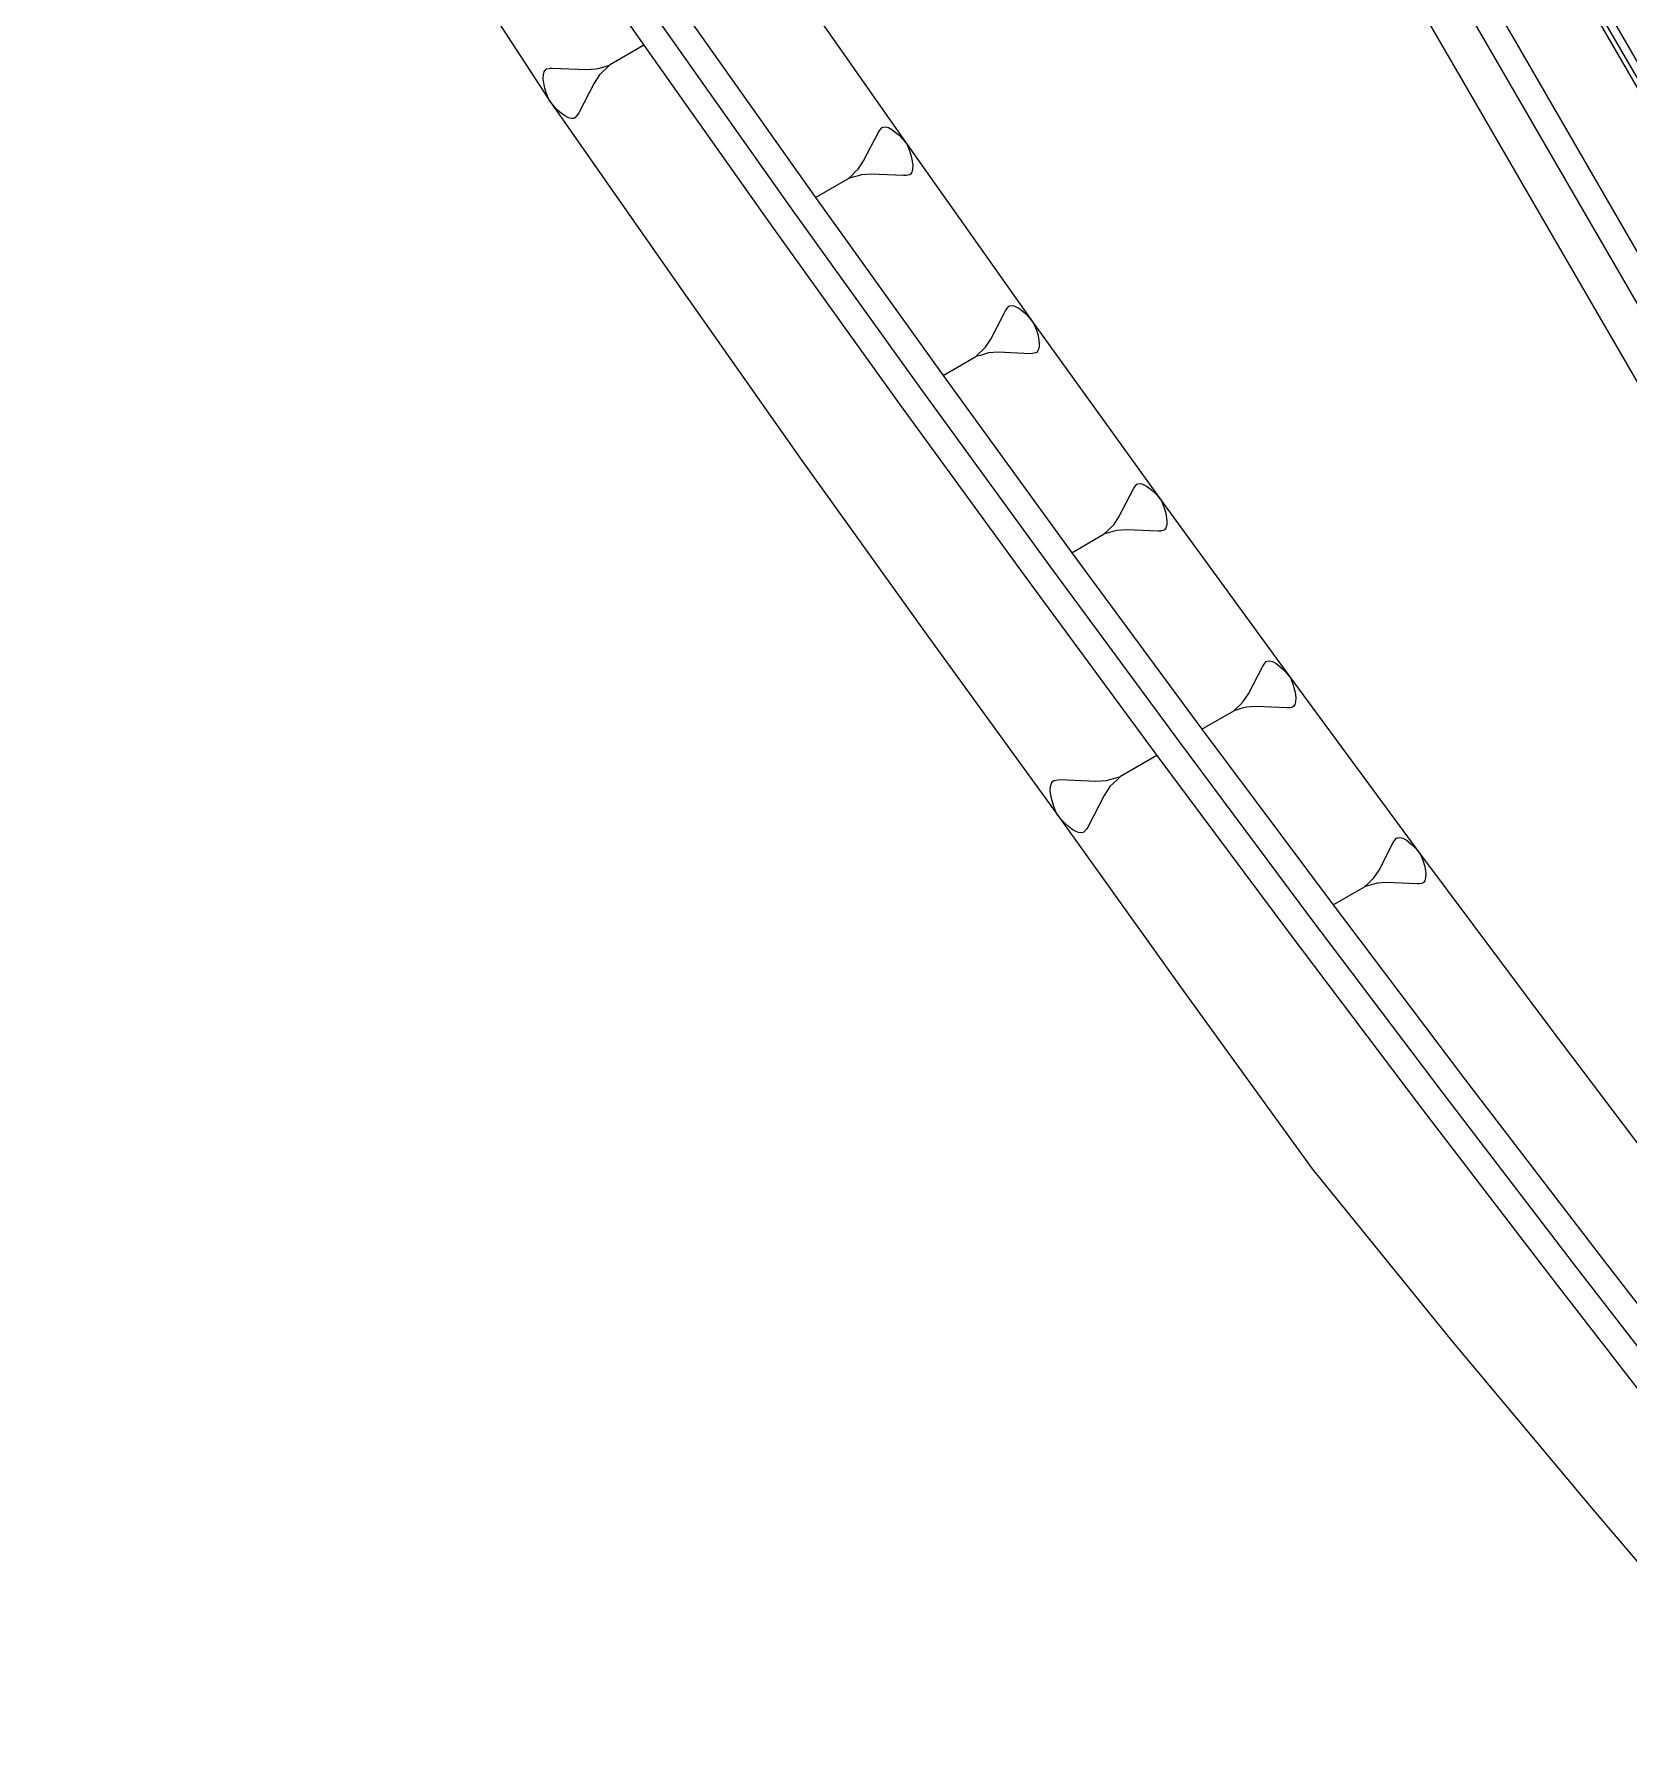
# Model space of a CAD drawing. Extents: x 385979 to 386199, y 802665 to 802910.
# Drawn here: x 386000 to 386036.57, y 802800 to 802839.37 of the extents above; entities that cross this region are included whole.
import ezdxf

# ---------------------------------------------------------------- set-up
doc = ezdxf.new("R2010")
doc.units = 0
doc.layers.get('0').update_dxf_attribs({"linetype": 'CONTINUOUS'})

msp = doc.modelspace()

# ---------------------------------------------------------------- linework, layer by layer
at = {"color": 7}
for p, q in [((386013.9797, 802839.1157), (386013.1961, 802838.6615)), ((386011.6887, 802838.4757), (386011.6981, 802838.5111)), ((386011.6981, 802838.5111), (386011.7299, 802838.5594)), ((386011.7299, 802838.5594), (386011.7523, 802838.5724)), ((386011.7523, 802838.5724), (386011.8324, 802838.5889)), ((386011.8324, 802838.5889), (386011.8902, 802838.5925)), ((386011.8902, 802838.5925), (386012.6575, 802838.5587)), ((386012.6575, 802838.5587), (386012.8885, 802838.573)), ((386012.8885, 802838.573), (386012.991, 802838.6025)), ((386013.0429, 802838.5129), (386012.9664, 802838.4386)), ((386012.991, 802838.6025), (386013.0936, 802838.632)), ((386013.1195, 802838.5872), (386013.0429, 802838.5129)), ((386013.0936, 802838.632), (386013.1961, 802838.6615)), ((386013.1961, 802838.6615), (386013.1195, 802838.5872)), ((386011.6734, 802838.3472), (386011.6793, 802838.4404)), ((386011.6935, 802838.2093), (386011.6734, 802838.3472)), ((386011.6793, 802838.4404), (386011.6887, 802838.4757)), ((386011.7101, 802838.1292), (386011.6935, 802838.2093)), ((386011.7396, 802838.0267), (386011.7101, 802838.1292)), ((386012.8392, 802838.2453), (386012.4871, 802837.5626)), ((386012.9664, 802838.4386), (386012.8392, 802838.2453)), ((386011.808, 802837.857), (386011.7396, 802838.0267)), ((386011.9213, 802837.7132), (386011.808, 802837.857)), ((386011.9955, 802837.6367), (386011.9213, 802837.7132)), ((386012.0569, 802837.5825), (386011.9955, 802837.6367)), ((386012.1665, 802837.4965), (386012.0569, 802837.5825)), ((386012.2502, 802837.4553), (386012.1665, 802837.4965)), ((386012.2856, 802837.4459), (386012.2502, 802837.4553)), ((386012.321, 802837.4364), (386012.2856, 802837.4459)), ((386012.3787, 802837.44), (386012.321, 802837.4364)), ((386012.4011, 802837.453), (386012.3787, 802837.44)), ((386012.4553, 802837.5143), (386012.4011, 802837.453)), ((386012.4871, 802837.5626), (386012.4553, 802837.5143)), ((386019.0226, 802836.462), (386019.3632, 802837.1224)), ((386019.3632, 802837.1224), (386019.394, 802837.1692)), ((386019.394, 802837.1692), (386019.4464, 802837.2285)), ((386019.4464, 802837.2285), (386019.4681, 802837.2411)), ((386019.4681, 802837.2411), (386019.5239, 802837.2445)), ((386019.5239, 802837.2445), (386019.5582, 802837.2354)), ((386019.5582, 802837.2354), (386019.5924, 802837.2263)), ((386019.5924, 802837.2263), (386019.6734, 802837.1864)), ((386019.6734, 802837.1864), (386019.7795, 802837.1032)), ((386019.7795, 802837.1032), (386019.8388, 802837.0508)), ((386019.8388, 802837.0508), (386019.9107, 802836.9767)), ((386019.9107, 802836.9767), (386020.0202, 802836.8376)), ((386020.0202, 802836.8376), (386020.0864, 802836.6735)), ((386020.0864, 802836.6735), (386020.115, 802836.5743)), ((386020.115, 802836.5743), (386020.131, 802836.4967)), ((386018.7513, 802836.1311), (386018.8254, 802836.203)), ((386018.8254, 802836.203), (386018.8995, 802836.2749)), ((386018.8995, 802836.2749), (386019.0226, 802836.462)), ((386019.1983, 802836.1587), (386018.9748, 802836.1449)), ((386019.9407, 802836.126), (386019.1983, 802836.1587)), ((386020.0958, 802836.158), (386020.0742, 802836.1454)), ((386020.1266, 802836.2048), (386020.0958, 802836.158)), ((386020.1357, 802836.239), (386020.1266, 802836.2048)), ((386020.131, 802836.4967), (386020.1505, 802836.3633)), ((386020.1448, 802836.2732), (386020.1357, 802836.239)), ((386020.1505, 802836.3633), (386020.1448, 802836.2732)), ((386017.9191, 802835.6198), (386018.6772, 802836.0592)), ((386018.6772, 802836.0592), (386018.7513, 802836.1311)), ((386018.7764, 802836.0878), (386018.6772, 802836.0592)), ((386018.8756, 802836.1163), (386018.7764, 802836.0878)), ((386018.9748, 802836.1449), (386018.8756, 802836.1163)), ((386019.9966, 802836.1294), (386019.9407, 802836.126)), ((386020.0742, 802836.1454), (386019.9966, 802836.1294)), ((386021.9378, 802832.3701), (386022.2744, 802833.0228)), ((386022.2744, 802833.0228), (386022.3048, 802833.069)), ((386022.3048, 802833.069), (386022.3566, 802833.1276)), ((386022.3566, 802833.1276), (386022.378, 802833.14)), ((386022.378, 802833.14), (386022.4332, 802833.1434)), ((386022.4332, 802833.1434), (386022.4671, 802833.1344)), ((386022.4671, 802833.1344), (386022.5009, 802833.1254)), ((386022.5009, 802833.1254), (386022.5809, 802833.086)), ((386022.5809, 802833.086), (386022.6858, 802833.0038)), ((386022.6858, 802833.0038), (386022.7444, 802832.952)), ((386022.7444, 802832.952), (386022.8154, 802832.8788)), ((386022.8154, 802832.8788), (386022.9237, 802832.7414)), ((386022.9237, 802832.7414), (386022.9891, 802832.5791)), ((386021.8161, 802832.1852), (386021.9378, 802832.3701)), ((386022.9891, 802832.5791), (386023.0173, 802832.4811)), ((386023.0173, 802832.4811), (386023.0332, 802832.4044)), ((386023.0332, 802832.4044), (386023.0524, 802832.2726)), ((386023.0524, 802832.2726), (386023.0468, 802832.1836)), ((386020.8472, 802831.5379), (386021.5965, 802831.9721)), ((386021.5965, 802831.9721), (386021.6697, 802832.0431)), ((386021.6945, 802832.0003), (386021.5965, 802831.9721)), ((386021.6697, 802832.0431), (386021.7429, 802832.1142)), ((386021.7925, 802832.0285), (386021.6945, 802832.0003)), ((386021.7429, 802832.1142), (386021.8161, 802832.1852)), ((386021.8906, 802832.0568), (386021.7925, 802832.0285)), ((386022.1115, 802832.0704), (386021.8906, 802832.0568)), ((386022.8451, 802832.0381), (386022.1115, 802832.0704)), ((386022.9004, 802832.0415), (386022.8451, 802832.0381)), ((386022.977, 802832.0573), (386022.9004, 802832.0415)), ((386022.9984, 802832.0697), (386022.977, 802832.0573)), ((386023.0288, 802832.1159), (386022.9984, 802832.0697)), ((386023.0378, 802832.1497), (386023.0288, 802832.1159)), ((386023.0468, 802832.1836), (386023.0378, 802832.1497)), ((386024.88, 802828.2939), (386025.2126, 802828.9388)), ((386025.2126, 802828.9388), (386025.2427, 802828.9845)), ((386025.2427, 802828.9845), (386025.2939, 802829.0424)), ((386025.2939, 802829.0424), (386025.315, 802829.0547)), ((386025.315, 802829.0547), (386025.3696, 802829.058)), ((386025.3696, 802829.058), (386025.403, 802829.0492)), ((386025.403, 802829.0492), (386025.4364, 802829.0403)), ((386025.4364, 802829.0403), (386025.5155, 802829.0013)), ((386025.5155, 802829.0013), (386025.6191, 802828.9201)), ((386025.6191, 802828.9201), (386025.677, 802828.8689)), ((386025.677, 802828.8689), (386025.7472, 802828.7965)), ((386025.7472, 802828.7965), (386025.8542, 802828.6607)), ((386024.7598, 802828.1112), (386024.88, 802828.2939)), ((386025.8542, 802828.6607), (386025.9189, 802828.5004)), ((386025.9189, 802828.5004), (386025.9467, 802828.4036)), ((386025.9467, 802828.4036), (386025.9624, 802828.3278)), ((386025.9624, 802828.3278), (386025.9814, 802828.1976)), ((386023.8025, 802827.4716), (386024.5428, 802827.9006)), ((386024.5428, 802827.9006), (386024.6151, 802827.9708)), ((386024.6396, 802827.9285), (386024.5428, 802827.9006)), ((386024.6151, 802827.9708), (386024.6875, 802828.041)), ((386024.7365, 802827.9564), (386024.6396, 802827.9285)), ((386024.6875, 802828.041), (386024.7598, 802828.1112)), ((386024.8334, 802827.9843), (386024.7365, 802827.9564)), ((386025.0516, 802827.9978), (386024.8334, 802827.9843)), ((386025.7766, 802827.9658), (386025.0516, 802827.9978)), ((386025.8311, 802827.9692), (386025.7766, 802827.9658)), ((386025.9069, 802827.9848), (386025.8311, 802827.9692)), ((386025.928, 802827.9971), (386025.9069, 802827.9848)), ((386025.9581, 802828.0428), (386025.928, 802827.9971)), ((386025.9669, 802828.0762), (386025.9581, 802828.0428)), ((386025.9758, 802828.1096), (386025.9669, 802828.0762)), ((386025.9814, 802828.1976), (386025.9758, 802828.1096)), ((386027.8493, 802824.2334), (386028.1779, 802824.8705)), ((386028.1779, 802824.8705), (386028.2076, 802824.9156)), ((386028.2076, 802824.9156), (386028.2582, 802824.9729)), ((386028.2582, 802824.9729), (386028.2791, 802824.985)), ((386028.2791, 802824.985), (386028.333, 802824.9883)), ((386028.333, 802824.9883), (386028.366, 802824.9795)), ((386028.366, 802824.9795), (386028.399, 802824.9707)), ((386028.399, 802824.9707), (386028.4771, 802824.9323)), ((386028.4771, 802824.9323), (386028.5795, 802824.852)), ((386028.5795, 802824.852), (386028.6367, 802824.8014)), ((386028.6367, 802824.8014), (386028.706, 802824.73)), ((386028.706, 802824.73), (386028.8117, 802824.5958)), ((386028.8117, 802824.5958), (386028.8756, 802824.4374)), ((386028.8756, 802824.4374), (386028.9032, 802824.3417)), ((386028.9032, 802824.3417), (386028.9186, 802824.2669)), ((386027.5876, 802823.9142), (386027.6591, 802823.9836)), ((386027.6591, 802823.9836), (386027.7305, 802824.0529)), ((386027.7305, 802824.0529), (386027.8493, 802824.2334)), ((386028.9143, 802823.9853), (386028.8847, 802823.9401)), ((386028.9231, 802824.0183), (386028.9143, 802823.9853)), ((386028.9186, 802824.2669), (386028.9374, 802824.1382)), ((386028.9319, 802824.0513), (386028.9231, 802824.0183)), ((386028.9374, 802824.1382), (386028.9319, 802824.0513)), ((386026.7847, 802823.4209), (386027.5161, 802823.8449)), ((386027.5161, 802823.8449), (386027.5876, 802823.9142)), ((386027.6118, 802823.8724), (386027.5161, 802823.8449)), ((386027.7075, 802823.9), (386027.6118, 802823.8724)), ((386027.8032, 802823.9275), (386027.7075, 802823.9)), ((386028.0188, 802823.9408), (386027.8032, 802823.9275)), ((386028.7351, 802823.9093), (386028.0188, 802823.9408)), ((386028.789, 802823.9126), (386028.7351, 802823.9093)), ((386028.8638, 802823.928), (386028.789, 802823.9126)), ((386028.8847, 802823.9401), (386028.8638, 802823.928)), ((386025.7465, 802822.8192), (386024.9174, 802822.3386)), ((386023.3061, 802822.0061), (386023.3123, 802822.1046)), ((386023.3274, 802821.8602), (386023.3061, 802822.0061)), ((386023.3123, 802822.1046), (386023.3223, 802822.142)), ((386023.3223, 802822.142), (386023.3322, 802822.1794)), ((386023.3322, 802822.1794), (386023.3659, 802822.2306)), ((386023.3659, 802822.2306), (386023.3896, 802822.2443)), ((386023.3896, 802822.2443), (386023.4744, 802822.2618)), ((386023.4744, 802822.2618), (386023.5355, 802822.2656)), ((386023.5355, 802822.2656), (386024.3474, 802822.2298)), ((386024.3474, 802822.2298), (386024.5919, 802822.2449)), ((386024.6743, 802822.1028), (386024.5397, 802821.8982)), ((386024.5919, 802822.2449), (386024.7004, 802822.2761)), ((386024.7553, 802822.1814), (386024.6743, 802822.1028)), ((386024.7004, 802822.2761), (386024.8089, 802822.3074)), ((386024.8363, 802822.26), (386024.7553, 802822.1814)), ((386024.8089, 802822.3074), (386024.9174, 802822.3386)), ((386024.9174, 802822.3386), (386024.8363, 802822.26)), ((386023.3449, 802821.7754), (386023.3274, 802821.8602)), ((386023.3761, 802821.6669), (386023.3449, 802821.7754)), ((386023.4486, 802821.4873), (386023.3761, 802821.6669)), ((386024.5397, 802821.8982), (386024.1671, 802821.1759)), ((386023.5684, 802821.3352), (386023.4486, 802821.4873)), ((386023.647, 802821.2542), (386023.5684, 802821.3352)), ((386023.7119, 802821.1968), (386023.647, 802821.2542)), ((386023.8279, 802821.1058), (386023.7119, 802821.1968)), ((386023.9165, 802821.0622), (386023.8279, 802821.1058)), ((386023.9539, 802821.0523), (386023.9165, 802821.0622)), ((386023.9913, 802821.0423), (386023.9539, 802821.0523)), ((386024.0524, 802821.0461), (386023.9913, 802821.0423)), ((386024.0761, 802821.0598), (386024.0524, 802821.0461)), ((386024.1335, 802821.1247), (386024.0761, 802821.0598)), ((386024.1671, 802821.1759), (386024.1335, 802821.1247)), ((386030.8456, 802820.1885), (386031.1702, 802820.8179)), ((386031.1702, 802820.8179), (386031.1995, 802820.8625)), ((386031.1995, 802820.8625), (386031.2495, 802820.919)), ((386031.2495, 802820.919), (386031.2701, 802820.931)), ((386031.2701, 802820.931), (386031.3234, 802820.9343)), ((386031.3234, 802820.9343), (386031.356, 802820.9256)), ((386031.356, 802820.9256), (386031.3886, 802820.9169)), ((386031.3886, 802820.9169), (386031.4658, 802820.8789)), ((386031.4658, 802820.8789), (386031.5669, 802820.7996)), ((386031.5669, 802820.7996), (386031.6234, 802820.7497)), ((386031.6234, 802820.7497), (386031.6919, 802820.6791)), ((386031.6919, 802820.6791), (386031.7963, 802820.5465)), ((386031.7963, 802820.5465), (386031.8594, 802820.3901)), ((386030.6577, 802819.9417), (386030.7283, 802820.0102)), ((386030.7283, 802820.0102), (386030.8456, 802820.1885)), ((386031.8594, 802820.3901), (386031.8866, 802820.2955)), ((386031.8866, 802820.2955), (386031.9019, 802820.2216)), ((386031.9019, 802820.2216), (386031.9204, 802820.0945)), ((386031.915, 802820.0086), (386031.9063, 802819.976)), ((386031.9204, 802820.0945), (386031.915, 802820.0086)), ((386029.794, 802819.386), (386030.5165, 802819.8047)), ((386030.5165, 802819.8047), (386030.5871, 802819.8732)), ((386030.611, 802819.832), (386030.5165, 802819.8047)), ((386030.5871, 802819.8732), (386030.6577, 802819.9417)), ((386030.7056, 802819.8592), (386030.611, 802819.832)), ((386030.8001, 802819.8864), (386030.7056, 802819.8592)), ((386031.0131, 802819.8995), (386030.8001, 802819.8864)), ((386031.7206, 802819.8684), (386031.0131, 802819.8995)), ((386031.7738, 802819.8717), (386031.7206, 802819.8684)), ((386031.8477, 802819.8869), (386031.7738, 802819.8717)), ((386031.8683, 802819.8989), (386031.8477, 802819.8869)), ((386031.8977, 802819.9434), (386031.8683, 802819.8989)), ((386031.9063, 802819.976), (386031.8977, 802819.9434))]:
    msp.add_line(p, q, dxfattribs=at)
at = {"color": 1, "linetype": 'CONTINUOUS'}
for points in [[(386008.4839, 802886.9451), (386010.5585, 802883.3659), (386013.0658, 802879.04), (386015.5731, 802874.7141), (386018.0804, 802870.3881), (386020.5877, 802866.0622), (386023.095, 802861.7363), (386025.6023, 802857.4104), (386028.1096, 802853.0845), (386030.6169, 802848.7586), (386033.1242, 802844.4327), (386035.6315, 802840.1068), (386038.1388, 802835.7809), (386040.6461, 802831.455), (386043.1534, 802827.1291), (386045.6607, 802822.8032), (386048.168, 802818.4773), (386050.6753, 802814.1514), (386053.1826, 802809.8255), (386054.2935, 802807.9089), (386055.6899, 802805.4996), (386058.1972, 802801.1737), (386058.8775, 802800)], [(386006.6193, 802886.3932), (386008.9233, 802882.4181), (386011.4306, 802878.0922), (386013.9379, 802873.7663), (386016.4452, 802869.4404), (386018.9525, 802865.1145), (386021.4598, 802860.7886), (386023.9671, 802856.4627), (386026.4744, 802852.1368), (386028.9817, 802847.8109), (386031.489, 802843.485), (386033.9963, 802839.1591), (386036.5036, 802834.8332), (386039.0109, 802830.5073), (386041.5182, 802826.1814), (386044.0255, 802821.8555), (386046.5328, 802817.5296), (386049.0401, 802813.2037), (386051.5474, 802808.8777), (386052.6583, 802806.9611), (386054.0547, 802804.5518), (386056.562, 802800.2259), (386056.693, 802800)], [(386006.0832, 802886.1216), (386008.4042, 802882.1172), (386010.9115, 802877.7913), (386013.4188, 802873.4654), (386015.9261, 802869.1395), (386018.4334, 802864.8136), (386020.9407, 802860.4877), (386023.448, 802856.1618), (386025.9553, 802851.8359), (386028.4626, 802847.51), (386030.9699, 802843.1841), (386033.4772, 802838.8582), (386035.9845, 802834.5323), (386038.4918, 802830.2064), (386040.9991, 802825.8805), (386043.5064, 802821.5546), (386046.0137, 802817.2287), (386048.521, 802812.9028), (386051.0283, 802808.5769), (386052.1392, 802806.6602), (386053.5356, 802804.251), (386055.9995, 802800)], [(386000, 802859.6568), (386002.6454, 802855.6629), (386005.4384, 802851.5026), (386008.2585, 802847.3579), (386011.1056, 802843.229), (386013.9797, 802839.1157), (386016.8808, 802835.0181), (386019.809, 802830.9361), (386022.7643, 802826.8698), (386025.7465, 802822.8192), (386028.7558, 802818.7842), (386031.7921, 802814.765), (386034.8555, 802810.7614), (386037.9459, 802806.7734), (386041.0633, 802802.8011), (386042.4532, 802801.0462), (386043.2806, 802800)]]:
    msp.add_lwpolyline(points, dxfattribs=at)
at = {"color": 7, "linetype": 'CONTINUOUS'}
for points in [[(386008.4839, 802886.9451), (386010.5585, 802883.3659), (386013.0658, 802879.04), (386015.5731, 802874.7141), (386018.0804, 802870.3881), (386020.5877, 802866.0622), (386023.095, 802861.7363), (386025.6023, 802857.4104), (386028.1096, 802853.0845), (386030.6169, 802848.7586), (386033.1242, 802844.4327), (386035.6315, 802840.1068), (386038.1388, 802835.7809), (386040.6461, 802831.455), (386043.1534, 802827.1291), (386045.6607, 802822.8032), (386048.168, 802818.4773), (386050.6753, 802814.1514), (386053.1826, 802809.8255), (386054.2935, 802807.9089), (386055.6899, 802805.4996), (386058.1972, 802801.1737), (386058.8775, 802800)], [(386008.5925, 802886.9772), (386010.6536, 802883.421), (386013.1609, 802879.0951), (386015.6682, 802874.7692), (386018.1755, 802870.4433), (386020.6828, 802866.1174), (386023.1902, 802861.7915), (386025.6975, 802857.4656), (386028.2048, 802853.1397), (386030.7121, 802848.8138), (386033.2194, 802844.4879), (386035.7267, 802840.162), (386038.234, 802835.8361), (386040.7413, 802831.5102), (386043.2486, 802827.1843), (386045.7559, 802822.8584), (386048.2632, 802818.5325), (386050.7705, 802814.2066), (386053.2778, 802809.8807), (386054.3887, 802807.964), (386055.7851, 802805.5548), (386058.2924, 802801.2289), (386059.0046, 802800)], [(386006.5516, 802886.3732), (386007.6255, 802881.6659), (386010.1328, 802877.34), (386012.6401, 802873.0141), (386015.1474, 802868.6882), (386017.6547, 802864.3623), (386020.162, 802860.0364), (386022.6693, 802855.7105), (386025.1766, 802851.3846), (386027.6839, 802847.0587), (386030.1912, 802842.7328), (386032.6985, 802838.4069), (386035.2058, 802834.081), (386037.7131, 802829.7551), (386040.2204, 802825.4292), (386042.7277, 802821.1033), (386045.235, 802816.7774), (386047.7423, 802812.4515), (386050.2496, 802808.1256), (386051.3605, 802806.2089), (386052.7569, 802803.7997), (386054.9592, 802800)], [(386000, 802866.6619), (386000.4529, 802865.9504), (386003.1671, 802861.7444), (386005.9084, 802857.5541), (386008.6767, 802853.3795), (386011.472, 802849.2205), (386014.2944, 802845.0772), (386017.1438, 802840.9496), (386020.0202, 802836.8376), (386022.9237, 802832.7414), (386025.8542, 802828.6607), (386028.8117, 802824.5958), (386031.7963, 802820.5465), (386034.8079, 802816.5129), (386037.8466, 802812.495), (386040.9122, 802808.4927), (386044.0049, 802804.5061), (386045.3838, 802802.7448), (386047.1155, 802800.5298), (386047.5248, 802800)], [(386000, 802861.845), (386000.9177, 802860.4406), (386003.6836, 802856.2646), (386006.4767, 802852.1043), (386009.2967, 802847.9597), (386012.1438, 802843.8307), (386015.0179, 802839.7174), (386017.9191, 802835.6198), (386020.8472, 802831.5379), (386023.8025, 802827.4716), (386026.7847, 802823.4209), (386029.794, 802819.386), (386032.8304, 802815.3667), (386035.8937, 802811.3631), (386038.9841, 802807.3752), (386042.1015, 802803.4029), (386043.4914, 802801.648), (386044.7947, 802800)], [(386000, 802860.7496), (386000.3985, 802860.1397), (386003.1645, 802855.9638), (386005.9575, 802851.8034), (386008.7776, 802847.6588), (386011.6247, 802843.5298), (386014.4988, 802839.4166), (386017.4, 802835.3189), (386020.3281, 802831.237), (386023.2834, 802827.1707), (386026.2656, 802823.1201), (386029.2749, 802819.0851), (386032.3112, 802815.0658), (386035.3746, 802811.0622), (386038.465, 802807.0743), (386041.5824, 802803.102), (386042.9723, 802801.3471), (386044.0376, 802800)], [(386009.0798, 802842.0549), (386011.808, 802837.857), (386014.6817, 802833.7435), (386017.5679, 802829.6371), (386020.4928, 802825.5533), (386023.4486, 802821.4873), (386026.3707, 802817.4019), (386029.315, 802813.3292), (386032.502, 802809.3973), (386035.7618, 802805.5075), (386039.0554, 802801.6374), (386040.437, 802800)]]:
    msp.add_lwpolyline(points, dxfattribs=at)
at = {"color": 2, "linetype": 'CONTINUOUS'}
msp.add_lwpolyline([(386008.7799, 802887.0327), (386010.818, 802883.5163), (386013.3253, 802879.1904), (386015.8326, 802874.8645), (386018.3399, 802870.5386), (386020.8472, 802866.2127), (386023.3545, 802861.8868), (386025.8618, 802857.5609), (386028.3691, 802853.235), (386030.8764, 802848.9091), (386033.3837, 802844.5832), (386035.891, 802840.2573), (386038.3983, 802835.9314), (386040.9057, 802831.6055), (386043.413, 802827.2796), (386045.9203, 802822.9537), (386048.4276, 802818.6278), (386050.9349, 802814.3018), (386053.4422, 802809.9759), (386054.553, 802808.0593), (386055.9495, 802805.65), (386058.4568, 802801.3241), (386059.2242, 802800)], dxfattribs=at)

doc.saveas('drawing.dxf')
